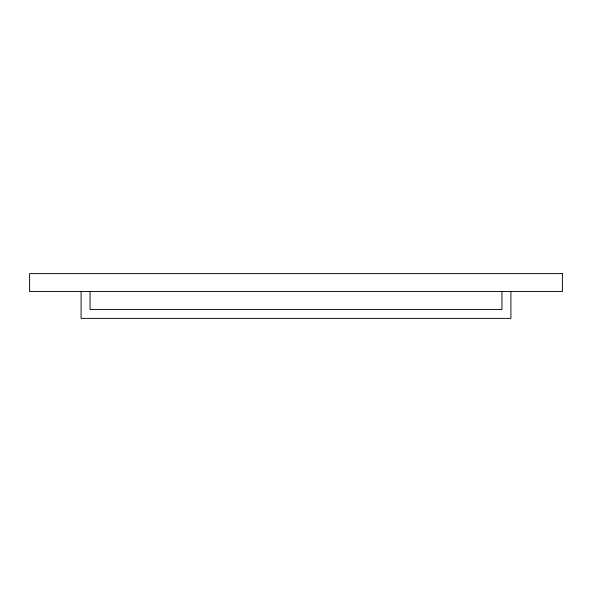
<?xml version="1.0" encoding="UTF-8"?>
<svg xmlns="http://www.w3.org/2000/svg" width="592" height="592" viewBox="0 0 592 592"><rect width="100%" height="100%" fill="white"/><g stroke="black" fill="none" stroke-linecap="round" stroke-linejoin="round"><path stroke-width="0.89" d="M510.911 291.523L510.911 318.385L81.089 318.385L81.089 291.523M501.957 291.523L501.957 309.431L90.043 309.431L90.043 291.523M562.4 273.615L29.6 273.615L29.6 291.523L562.4 291.523L562.4 273.615"/></g></svg>
